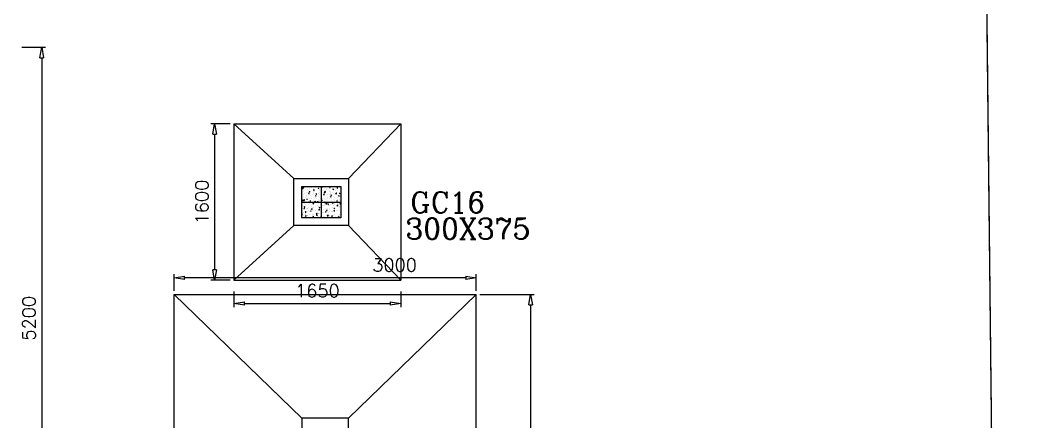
# Model space of a CAD drawing. Header units: millimetres. Extents: x 331487 to 517269, y 198509 to 399936.
# Drawn here: x 439802 to 449434, y 327054 to 330909 of the extents above; entities that cross this region are included whole.
import ezdxf

# ---------------------------------------------------------------- set-up
doc = ezdxf.new("R2010")
doc.units = ezdxf.units.MM
doc.header["$MEASUREMENT"] = 0
for name, color, linetype in [('9th_plot boundry', 1, 'Continuous'), ('COLUMN', 6, 'Continuous'), ('FOOTING', 5, 'Continuous')]:
    doc.layers.add(name, color=color, linetype=linetype)
doc.styles.add('RC', font='romanc.shx', dxfattribs={"height": 200})
doc.styles.add('RO', font='romans.shx', dxfattribs={"height": 125})

# ---------------------------------------------------------------- blocks, each defined once
blk = doc.blocks.new('_ClosedBlank')
at = {"color": 0, "linetype": 'ByBlock', "lineweight": -2}
for p, q in [((-1, 0.167), (0, 0)), ((-1, 0.167), (-1, -0.167)), ((0, 0), (-1, -0.167))]:
    blk.add_line(p, q, dxfattribs=at)

msp = doc.modelspace()

# ---------------------------------------------------------------- linework, layer by layer
at = {"layer": '9th_plot boundry'}
msp.add_line((449434.4, 299006.3), (448946.6, 343103.6), dxfattribs=at)
msp.add_lwpolyline([(448946.6, 343103.6), (414422.2, 340817.1, 0.386106), (408845.6, 334960.7), (408845.6, 299960.7), (449434.4, 299006.3)], format="xyb", close=True, dxfattribs=at)
at = {"layer": 'COLUMN'}
for p, q in [((442504.3, 329313.5), (442879.3, 329313.5)), ((442504.3, 329013.5), (442504.3, 329313.5)), ((442879.3, 329313.5), (442879.3, 329013.5)), ((442879.3, 329013.5), (442504.3, 329013.5))]:
    msp.add_line(p, q, dxfattribs=at)
at = {"layer": 'COLUMN', "color": 2, "linetype": 'Continuous'}
for p, q in [((442509.3, 329255.5), (442509.3, 329255.5)), ((442509.5, 329293.6), (442517.3, 329301.7)), ((442509.5, 329293.6), (442518.4, 329292.2)), ((442513.8, 329288), (442513.8, 329288)), ((442517.1, 329303.4), (442524.1, 329306.1)), ((442517.1, 329303.4), (442522.1, 329300)), ((442518.4, 329292.2), (442517.3, 329301.7)), ((442518.2, 329264.8), (442518.2, 329264.8)), ((442519.4, 329298.1), (442519.4, 329298.1)), ((442522.1, 329300), (442524.1, 329306.1)), ((442528.8, 329306.6), (442528.8, 329306.6)), ((442530.4, 329242.1), (442530.4, 329242.1)), ((442550.7, 329256.9), (442550.7, 329256.9)), ((442556.1, 329283.4), (442556.1, 329283.4)), ((442562.7, 329253.3), (442562.7, 329253.3)), ((442569.6, 329271.9), (442569.6, 329271.9)), ((442570, 329246.8), (442574.9, 329252.6)), ((442570, 329246.8), (442576, 329246.3)), ((442570.8, 329305.2), (442570.8, 329305.2)), ((442576, 329246.3), (442574.9, 329252.6)), ((442575.7, 329260.2), (442575.7, 329260.2)), ((442576.8, 329263.1), (442583.8, 329265.8)), ((442576.8, 329263.1), (442581.8, 329259.8)), ((442577, 329296.3), (442577, 329296.3)), ((442581.7, 329259.8), (442583.8, 329265.8)), ((442582.1, 329304.4), (442582.1, 329304.4)), ((442583.8, 329239.8), (442583.8, 329239.8)), ((442602, 329299.6), (442602, 329299.6)), ((442613.6, 329265.2), (442613.6, 329265.2)), ((442614.4, 329293.4), (442614.4, 329293.4)), ((442616.1, 329251), (442616.1, 329251)), ((442616.2, 329277), (442624, 329285.2)), ((442616.2, 329277), (442625.1, 329275.6)), ((442618.9, 329245), (442618.9, 329245)), ((442620.1, 329278.3), (442620.1, 329278.3)), ((442621.3, 329311.6), (442621.3, 329311.6)), ((442625.1, 329275.6), (442624, 329285.1)), ((442635.5, 329302.1), (442635.5, 329302.1)), ((442639.9, 329304.6), (442639.9, 329304.6)), ((442641.8, 329240.6), (442646.6, 329246.3)), ((442641.8, 329240.6), (442647.7, 329240)), ((442647.7, 329240), (442646.6, 329246.3)), ((442660.8, 329295.4), (442667.8, 329298.1)), ((442660.8, 329295.4), (442665.8, 329292)), ((442665.8, 329292), (442667.8, 329298.1)), ((442668.6, 329243.7), (442668.6, 329243.7)), ((442669.4, 329248.7), (442669.4, 329248.7)), ((442670.8, 329252.5), (442670.8, 329252.5)), ((442672, 329285.8), (442672, 329285.8)), ((442672.7, 329303.4), (442672.7, 329303.4)), ((442676.7, 329273.5), (442676.7, 329273.5)), ((442688.9, 329299.8), (442688.9, 329299.8)), ((442699.6, 329309.5), (442703, 329313.5)), ((442699.6, 329309.5), (442705.6, 329309)), ((442701.7, 329276.8), (442701.7, 329276.8)), ((442703, 329312.9), (442703, 329312.9)), ((442705.6, 329309), (442704.8, 329313.5)), ((442713.3, 329242.3), (442713.3, 329242.3)), ((442713.5, 329234.3), (442718.3, 329240)), ((442719.5, 329233.7), (442718.3, 329240)), ((442720.5, 329255.1), (442727.5, 329257.8)), ((442720.5, 329255.1), (442725.5, 329251.8)), ((442722.1, 329259.5), (442722.1, 329259.5)), ((442722.8, 329246.5), (442722.8, 329246.5)), ((442722.9, 329260.5), (442731.8, 329259.1)), ((442723, 329260.5), (442730.7, 329268.6)), ((442723.3, 329292.8), (442723.3, 329292.8)), ((442725.5, 329251.8), (442727.5, 329257.8)), ((442726.9, 329253.7), (442726.9, 329253.7)), ((442731.8, 329259.1), (442730.7, 329268.6)), ((442731.1, 329313.4), (442731.1, 329313.4)), ((442739.6, 329281.8), (442739.6, 329281.8)), ((442742.3, 329297.6), (442742.3, 329297.6)), ((442771.3, 329303.2), (442776.2, 329309)), ((442771.3, 329303.2), (442777.3, 329302.7)), ((442772.6, 329265.9), (442772.6, 329265.9)), ((442773.9, 329299.2), (442773.9, 329299.2)), ((442777.3, 329302.7), (442776.2, 329309)), ((442776.2, 329244.2), (442776.2, 329244.2)), ((442776.5, 329250.6), (442776.5, 329250.6)), ((442785.3, 329263.7), (442785.3, 329263.7)), ((442795.7, 329295.3), (442795.7, 329295.3)), ((442801.5, 329253.9), (442801.5, 329253.9)), ((442802.8, 329290.1), (442802.8, 329290.1)), ((442804.5, 329287.4), (442811.5, 329290)), ((442804.5, 329287.4), (442809.5, 329284)), ((442809.2, 329241.8), (442809.2, 329241.8)), ((442809.5, 329284), (442811.5, 329290)), ((442823.4, 329240.1), (442823.4, 329240.1)), ((442824.6, 329273.4), (442824.6, 329273.4)), ((442825.8, 329306.7), (442825.8, 329306.7)), ((442827.8, 329293.4), (442827.8, 329293.4)), ((442829.6, 329242), (442829.6, 329242)), ((442829.7, 329243.9), (442837.5, 329252)), ((442829.7, 329243.9), (442838.6, 329242.5)), ((442838.6, 329242.5), (442837.5, 329252)), ((442839.4, 329258.9), (442839.4, 329258.9)), ((442843.1, 329296.9), (442847.9, 329302.7)), ((442843.1, 329296.9), (442849, 329296.4)), ((442843.6, 329273.7), (442843.6, 329273.7)), ((442849, 329296.4), (442847.9, 329302.7)), ((442849.1, 329293.1), (442849.1, 329293.1)), ((442864.2, 329247.1), (442871.2, 329249.8)), ((442864.2, 329247.1), (442869.2, 329243.7)), ((442865.7, 329298.4), (442865.7, 329298.4)), ((442867.5, 329251.8), (442867.5, 329251.8)), ((442869.2, 329243.7), (442871.2, 329249.8)), ((442874.7, 329247.2), (442874.7, 329247.2)), ((442875.9, 329280.5), (442875.9, 329280.5)), ((442512.2, 329177.9), (442517, 329183.6)), ((442512.2, 329177.9), (442518.2, 329177.4)), ((442514.6, 329165), (442514.6, 329165)), ((442515.8, 329198.3), (442515.8, 329198.3)), ((442517, 329231.5), (442517, 329231.5)), ((442518.2, 329177.4), (442517, 329183.6)), ((442517.6, 329191.7), (442517.6, 329191.7)), ((442522.7, 329179.6), (442531.6, 329178.2)), ((442522.8, 329179.6), (442530.6, 329187.7)), ((442523.1, 329181.3), (442523.1, 329181.3)), ((442523.3, 329151.3), (442523.3, 329151.3)), ((442524.3, 329217.4), (442524.3, 329217.4)), ((442531.6, 329178.2), (442530.5, 329187.7)), ((442534.6, 329146.8), (442534.6, 329146.8)), ((442542.8, 329202.4), (442542.8, 329202.4)), ((442549.4, 329220.7), (442549.4, 329220.7)), ((442552, 329223.7), (442552, 329223.7)), ((442552.4, 329190.6), (442559.4, 329193.3)), ((442552.4, 329190.6), (442557.4, 329187.2)), ((442555.8, 329156.7), (442555.8, 329156.7)), ((442557.4, 329187.2), (442559.4, 329193.3)), ((442560.9, 329186.3), (442560.9, 329186.3)), ((442565.9, 329172), (442565.9, 329172)), ((442567.1, 329205.3), (442567.1, 329205.3)), ((442568.3, 329238.6), (442568.3, 329238.6)), ((442575.9, 329201.7), (442575.9, 329201.7)), ((442576.7, 329149.1), (442576.7, 329149.1)), ((442583.9, 329171.6), (442588.7, 329177.4)), ((442583.9, 329171.6), (442589.9, 329171.1)), ((442587.3, 329225.7), (442587.3, 329225.7)), ((442589.9, 329171.1), (442588.7, 329177.3)), ((442596.2, 329200.2), (442596.2, 329200.2)), ((442597.8, 329155.2), (442597.8, 329155.2)), ((442610.3, 329233.7), (442610.3, 329233.7)), ((442612.1, 329150.3), (442619.1, 329153)), ((442612.1, 329150.3), (442617.1, 329147)), ((442614.1, 329166.7), (442614.1, 329166.7)), ((442615.2, 329145.1), (442615.2, 329145.1)), ((442616.4, 329178.4), (442616.4, 329178.4)), ((442617.1, 329147), (442619.1, 329153)), ((442617.6, 329211.7), (442617.6, 329211.7)), ((442622.8, 329158.5), (442622.8, 329158.5)), ((442624.1, 329194.6), (442624.1, 329194.6)), ((442629.5, 329163.1), (442637.3, 329171.2)), ((442629.5, 329163.1), (442638.4, 329161.7)), ((442630.1, 329146.8), (442630.1, 329146.8)), ((442634.3, 329211.8), (442634.3, 329211.8)), ((442636.5, 329222.9), (442643.5, 329225.5)), ((442636.5, 329222.9), (442641.4, 329219.5)), ((442637.1, 329237.6), (442637.1, 329237.6)), ((442638.4, 329161.7), (442637.3, 329171.2)), ((442641.4, 329219.5), (442643.5, 329225.5)), ((442649.1, 329197.9), (442649.1, 329197.9)), ((442649.5, 329197.9), (442649.5, 329197.9)), ((442650.4, 329234), (442650.4, 329234)), ((442655.6, 329165.3), (442660.5, 329171.1)), ((442655.6, 329165.3), (442661.6, 329164.8)), ((442661.6, 329164.8), (442660.5, 329171.1)), ((442660.7, 329163.4), (442660.7, 329163.4)), ((442667.1, 329152.6), (442667.1, 329152.6)), ((442668.4, 329185.9), (442668.4, 329185.9)), ((442669.6, 329219.2), (442669.6, 329219.2)), ((442672.5, 329176.8), (442672.5, 329176.8)), ((442675.4, 329237.3), (442675.4, 329237.3)), ((442683.4, 329144.6), (442683.4, 329144.6)), ((442687, 329202.9), (442687, 329202.9)), ((442690.5, 329235.3), (442690.5, 329235.3)), ((442692.6, 329221.8), (442692.6, 329221.8)), ((442696.2, 329182.6), (442703.2, 329185.3)), ((442696.2, 329182.6), (442701.1, 329179.2)), ((442701.1, 329179.2), (442703.2, 329185.3)), ((442702.9, 329195.7), (442702.9, 329195.7)), ((442713.5, 329234.3), (442719.5, 329233.8)), ((442718.5, 329159.7), (442718.5, 329159.7)), ((442719.7, 329192.9), (442719.7, 329192.9)), ((442720.9, 329226.2), (442720.9, 329226.2)), ((442723.9, 329171.8), (442723.9, 329171.8)), ((442727.4, 329159.1), (442732.2, 329164.8)), ((442727.4, 329159.1), (442733.3, 329158.5)), ((442730.8, 329186.8), (442730.8, 329186.8)), ((442733.3, 329158.5), (442732.2, 329164.8)), ((442736.2, 329146.5), (442744, 329154.6)), ((442736.2, 329146.5), (442745.1, 329145.1)), ((442743.9, 329233.1), (442743.9, 329233.1)), ((442745.1, 329145.1), (442744, 329154.6)), ((442748.9, 329175.1), (442748.9, 329175.1)), ((442750.2, 329211.2), (442750.2, 329211.2)), ((442750.9, 329231.8), (442750.9, 329231.8)), ((442755.8, 329142.3), (442762.9, 329145)), ((442756.3, 329193.4), (442756.3, 329193.4)), ((442760.8, 329139), (442762.8, 329145)), ((442769, 329166.1), (442769, 329166.1)), ((442770.2, 329199.3), (442770.2, 329199.3)), ((442771.4, 329232.6), (442771.4, 329232.6)), ((442775.2, 329214.5), (442775.2, 329214.5)), ((442780.2, 329214.8), (442787.2, 329217.5)), ((442780.2, 329214.8), (442785.2, 329211.5)), ((442785.2, 329228), (442790, 329233.7)), ((442785.2, 329228), (442791.2, 329227.5)), ((442785.2, 329211.5), (442787.2, 329217.5)), ((442786.8, 329180), (442786.8, 329180)), ((442789.1, 329196.8), (442789.1, 329196.8)), ((442791.2, 329227.5), (442790, 329233.7)), ((442797.3, 329230.8), (442797.3, 329230.8)), ((442799.1, 329152.8), (442803.9, 329158.5)), ((442799.1, 329152.8), (442805.1, 329152.3)), ((442805.1, 329152.3), (442803.9, 329158.5)), ((442809.7, 329191.1), (442809.7, 329191.1)), ((442813.1, 329219.5), (442813.1, 329219.5)), ((442820.9, 329173.6), (442820.9, 329173.6)), ((442822.2, 329206.8), (442822.2, 329206.8)), ((442823.6, 329148.9), (442823.6, 329148.9)), ((442839.9, 329174.6), (442846.9, 329177.3)), ((442839.9, 329174.6), (442844.8, 329171.2)), ((442843.3, 329147.1), (442843.3, 329147.1)), ((442844.8, 329171.2), (442846.9, 329177.3)), ((442847.4, 329206.8), (442847.4, 329206.8)), ((442848.6, 329152.2), (442848.6, 329152.2)), ((442849.9, 329188.4), (442849.9, 329188.4)), ((442850.7, 329228.5), (442850.7, 329228.5)), ((442856.9, 329221.7), (442861.8, 329227.5)), ((442856.9, 329221.7), (442862.9, 329221.2)), ((442862.9, 329221.2), (442861.8, 329227.5)), ((442863.1, 329188.9), (442863.1, 329188.9)), ((442870.8, 329146.5), (442875.6, 329152.3)), ((442870.8, 329146.5), (442876.8, 329146)), ((442871.1, 329147.3), (442871.1, 329147.3)), ((442872.3, 329180.6), (442872.3, 329180.6)), ((442873.5, 329213.9), (442873.5, 329213.9)), ((442875, 329191.6), (442875, 329191.6)), ((442876.8, 329146), (442875.6, 329152.2)), ((442876.2, 329227.8), (442876.2, 329227.8)), ((442504.3, 329045.8), (442510.8, 329048.3)), ((442508.3, 329107.4), (442508.3, 329107.4)), ((442508.8, 329042.2), (442510.8, 329048.3)), ((442510.9, 329065.1), (442510.9, 329065.1)), ((442512.1, 329098.4), (442512.1, 329098.4)), ((442513.3, 329131.7), (442513.3, 329131.7)), ((442517.3, 329065.1), (442517.3, 329065.1)), ((442526.1, 329102.7), (442530.9, 329108.4)), ((442526.1, 329102.7), (442532, 329102.1)), ((442528.1, 329118.1), (442535.1, 329120.8)), ((442528.1, 329118.1), (442533.1, 329114.7)), ((442532, 329102.1), (442530.9, 329108.4)), ((442533.1, 329114.7), (442535.1, 329120.8)), ((442536, 329065.7), (442543.8, 329073.8)), ((442536, 329065.6), (442544.9, 329064.3)), ((442537.3, 329047.1), (442537.3, 329047.1)), ((442544.9, 329064.3), (442543.8, 329073.8)), ((442544.4, 329137.9), (442544.4, 329137.9)), ((442545.2, 329076.3), (442545.2, 329076.3)), ((442551.7, 329097.1), (442551.7, 329097.1)), ((442556.8, 329098.2), (442556.8, 329098.2)), ((442562.3, 329072.1), (442562.3, 329072.1)), ((442563.5, 329105.4), (442563.5, 329105.4)), ((442564.7, 329138.7), (442564.7, 329138.7)), ((442570.2, 329079.6), (442570.2, 329079.6)), ((442571.5, 329115.7), (442571.5, 329115.7)), ((442575.6, 329075.1), (442575.6, 329075.1)), ((442587.8, 329077.8), (442594.8, 329080.5)), ((442587.8, 329077.8), (442592.8, 329074.5)), ((442592.8, 329074.5), (442594.8, 329080.5)), ((442596.5, 329119), (442596.5, 329119)), ((442597.8, 329135.6), (442597.8, 329135.6)), ((442597.8, 329096.4), (442602.6, 329102.1)), ((442597.8, 329096.4), (442603.8, 329095.9)), ((442603.8, 329095.9), (442602.6, 329102.1)), ((442608.1, 329084.6), (442608.1, 329084.6)), ((442610, 329107.1), (442610, 329107.1)), ((442610.2, 329096), (442610.2, 329096)), ((442612.8, 329078.5), (442612.8, 329078.5)), ((442614, 329111.8), (442614, 329111.8)), ((442634, 329085.1), (442634, 329085.1)), ((442634.4, 329124), (442634.4, 329124)), ((442642.7, 329049.1), (442650.5, 329057.2)), ((442642.7, 329049.1), (442651.6, 329047.7)), ((442644.9, 329053.4), (442644.9, 329053.4)), ((442651.6, 329047.7), (442650.5, 329057.2)), ((442651.1, 329133.4), (442651.1, 329133.4)), ((442663.5, 329052.7), (442663.5, 329052.7)), ((442663.6, 329093.7), (442663.6, 329093.7)), ((442664.7, 329086), (442664.7, 329086)), ((442665.9, 329119.3), (442665.9, 329119.3)), ((442668.3, 329117.1), (442668.3, 329117.1)), ((442669.5, 329090.1), (442674.3, 329095.9)), ((442669.5, 329090.1), (442675.5, 329089.6)), ((442670, 329056.7), (442670, 329056.7)), ((442671.2, 329092.9), (442671.2, 329092.9)), ((442671.8, 329110.1), (442678.8, 329112.8)), ((442671.8, 329110.1), (442676.8, 329106.7)), ((442672.2, 329050.1), (442672.2, 329050.1)), ((442675.5, 329089.6), (442674.3, 329095.9)), ((442676.8, 329106.7), (442678.8, 329112.8)), ((442692.3, 329095.1), (442692.3, 329095.1)), ((442696.3, 329096.2), (442696.3, 329096.2)), ((442697.5, 329132.3), (442697.5, 329132.3)), ((442704.5, 329131.1), (442704.5, 329131.1)), ((442707.8, 329061.7), (442707.8, 329061.7)), ((442714.8, 329059.8), (442714.8, 329059.8)), ((442716.1, 329093.1), (442716.1, 329093.1)), ((442716.9, 329091.5), (442716.9, 329091.5)), ((442717.3, 329126.4), (442717.3, 329126.4)), ((442722.6, 329135.6), (442722.6, 329135.6)), ((442726.6, 329127.1), (442726.6, 329127.1)), ((442730.5, 329060.1), (442730.5, 329060.1)), ((442731.5, 329069.8), (442738.5, 329072.5)), ((442731.5, 329069.8), (442736.5, 329066.5)), ((442734.1, 329101.2), (442734.1, 329101.2)), ((442736.5, 329066.5), (442738.5, 329072.5)), ((442736.8, 329142.3), (442736.8, 329142.3)), ((442741.2, 329083.8), (442746.1, 329089.6)), ((442741.2, 329083.8), (442747.2, 329083.3)), ((442747.2, 329083.3), (442746.1, 329089.6)), ((442750.6, 329105.1), (442750.6, 329105.1)), ((442755.8, 329142.3), (442760.8, 329139)), ((442757.9, 329128.9), (442757.9, 329128.9)), ((442760.5, 329140.6), (442760.5, 329140.6)), ((442765.3, 329066.2), (442765.3, 329066.2)), ((442766.6, 329099.5), (442766.6, 329099.5)), ((442767.8, 329132.8), (442767.8, 329132.8)), ((442770.3, 329089.2), (442770.3, 329089.2)), ((442771, 329070), (442771, 329070)), ((442785, 329137.1), (442785, 329137.1)), ((442788.8, 329070.1), (442788.8, 329070.1)), ((442790.2, 329140), (442790.2, 329140)), ((442796, 329073.3), (442796, 329073.3)), ((442797.3, 329109.5), (442797.3, 329109.5)), ((442808.9, 329115.2), (442808.9, 329115.2)), ((442811.3, 329126.6), (442811.3, 329126.6)), ((442813, 329077.6), (442817.8, 329083.3)), ((442813, 329077.6), (442818.9, 329077)), ((442815.5, 329102.1), (442822.5, 329104.8)), ((442815.5, 329102.1), (442820.5, 329098.7)), ((442817.3, 329073.7), (442817.3, 329073.7)), ((442818.9, 329077), (442817.8, 329083.3)), ((442818.5, 329107), (442818.5, 329107)), ((442819.7, 329140.3), (442819.7, 329140.3)), ((442820.5, 329098.7), (442822.5, 329104.8)), ((442822.3, 329112.8), (442822.3, 329112.8)), ((442823.7, 329087), (442823.7, 329087)), ((442833.9, 329078.3), (442833.9, 329078.3)), ((442842.9, 329130), (442850.7, 329138.1)), ((442842.9, 329130), (442851.8, 329128.6)), ((442843.6, 329137.8), (442843.6, 329137.8)), ((442847.1, 329080.2), (442847.1, 329080.2)), ((442851.8, 329128.6), (442850.7, 329138.1)), ((442860.2, 329117.8), (442860.2, 329117.8)), ((442864.7, 329124.4), (442864.7, 329124.4)), ((442867.2, 329125.2), (442867.2, 329125.2)), ((442867.4, 329047.4), (442867.4, 329047.4)), ((442868.6, 329080.7), (442868.6, 329080.7)), ((442869.8, 329114), (442869.8, 329114)), ((442870.8, 329047.2), (442870.8, 329047.2)), ((442875.2, 329061.8), (442879.3, 329063.4)), ((442875.2, 329061.8), (442879.3, 329059)), ((442877.1, 329084.7), (442877.1, 329084.7)), ((442504.3, 329045.2), (442508.8, 329042.2)), ((442505, 329036), (442505, 329036)), ((442509.7, 329031.8), (442509.7, 329031.8)), ((442518.9, 329036.8), (442518.9, 329036.8)), ((442539.9, 329027.4), (442544.8, 329033.2)), ((442539.9, 329027.4), (442545.9, 329026.9)), ((442543.9, 329040.1), (442543.9, 329040.1)), ((442545.9, 329026.9), (442544.8, 329033.2)), ((442555.5, 329030.1), (442555.5, 329030.1)), ((442558.4, 329033.7), (442558.4, 329033.7)), ((442561, 329038.8), (442561, 329038.8)), ((442581.8, 329045.1), (442581.8, 329045.1)), ((442590.7, 329044.9), (442590.7, 329044.9)), ((442611.6, 329045.3), (442611.6, 329045.3)), ((442611.7, 329021.2), (442616.5, 329026.9)), ((442611.7, 329021.2), (442617.6, 329020.6)), ((442611.8, 329031.4), (442611.8, 329031.4)), ((442613.8, 329040.1), (442613.8, 329040.1)), ((442617.6, 329020.6), (442616.5, 329026.9)), ((442618.6, 329014), (442618.6, 329014)), ((442643.7, 329017.3), (442643.7, 329017.3)), ((442644.1, 329042.6), (442644.1, 329042.6)), ((442647.5, 329037.6), (442654.5, 329040.3)), ((442647.5, 329037.6), (442652.5, 329034.2)), ((442652.5, 329034.2), (442654.5, 329040.3)), ((442662.3, 329019.5), (442662.3, 329019.5)), ((442665.2, 329029.2), (442665.2, 329029.2)), ((442681.5, 329022.3), (442681.5, 329022.3)), ((442683.4, 329014.9), (442688.2, 329020.6)), ((442683.4, 329014.9), (442689.4, 329014.4)), ((442689.4, 329014.4), (442688.2, 329020.6)), ((442697.5, 329040.4), (442697.5, 329040.4)), ((442713.6, 329026.5), (442713.6, 329026.5)), ((442718.5, 329026.9), (442718.5, 329026.9)), ((442744.7, 329030.6), (442744.7, 329030.6)), ((442749.5, 329032.6), (442757.3, 329040.7)), ((442749.5, 329032.5), (442758.3, 329031.2)), ((442750.8, 329038.1), (442750.8, 329038.1)), ((442758.3, 329031.2), (442757.2, 329040.7)), ((442759.2, 329013.5), (442759.9, 329014.4)), ((442760.1, 329013.5), (442759.9, 329014.4)), ((442764.1, 329032.9), (442764.1, 329032.9)), ((442769.7, 329033.9), (442769.7, 329033.9)), ((442771.9, 329024.7), (442771.9, 329024.7)), ((442791.2, 329029.6), (442798.2, 329032.2)), ((442791.2, 329029.6), (442796.2, 329026.2)), ((442796.2, 329026.2), (442798.2, 329032.2)), ((442804.2, 329035.9), (442804.2, 329035.9)), ((442807.6, 329038.9), (442807.6, 329038.9)), ((442816.1, 329040.4), (442816.1, 329040.4)), ((442825.3, 329022.4), (442825.3, 329022.4)), ((442843, 329020.5), (442843, 329020.5)), ((442856.2, 329016), (442864, 329024.1)), ((442856.2, 329016), (442865.1, 329014.6)), ((442857.6, 329033.6), (442857.6, 329033.6)), ((442865.1, 329014.6), (442864, 329024.1)), ((442866.2, 329014.2), (442866.2, 329014.2)), ((442878.7, 329020.2), (442878.7, 329020.2))]:
    msp.add_line(p, q, dxfattribs=at)
at = {"layer": 'FOOTING', "color": 4}
for p, q in [((439819.3, 330648.5), (440044.4, 330648.5)), ((440009.4, 330548.5), (440009.4, 325548.5)), ((441819.3, 329913.5), (441633.7, 329913.5)), ((441668.7, 329813.5), (441668.7, 328513.5)), ((441279.3, 328311), (441279.3, 328472.2)), ((444179.3, 328311), (444179.3, 328472.2)), ((444079.3, 328437.2), (441379.3, 328437.2)), ((441819.3, 328413.5), (441633.7, 328413.5)), ((441854.3, 328306.6), (441854.3, 328155.1)), ((443454.3, 328306.6), (443454.3, 328155.1)), ((441954.3, 328190.1), (443354.3, 328190.1)), ((444214.3, 328276), (444736, 328276)), ((444701, 328176), (444701, 322576))]:
    msp.add_line(p, q, dxfattribs=at)
at = {"layer": 'FOOTING'}
for p, q in [((441854.3, 329913.5), (443454.3, 329913.5)), ((441854.3, 329913.5), (441854.3, 328413.5)), ((442429.3, 329388.5), (441854.3, 329913.5)), ((442954.3, 329388.5), (443454.3, 329913.5)), ((443454.3, 329913.5), (443454.3, 328413.5)), ((442429.3, 329388.5), (442954.3, 329388.5)), ((442429.3, 328938.5), (442429.3, 329388.5)), ((442954.3, 329388.5), (442954.3, 328938.5)), ((442691.8, 329313.5), (442691.8, 329013.5)), ((442504.3, 329163.5), (442879.3, 329163.5)), ((442579.3, 329163.5), (442879.3, 329163.5)), ((442429.3, 328938.5), (441854.3, 328413.5)), ((442954.3, 328938.5), (442429.3, 328938.5)), ((442954.3, 328938.5), (443454.3, 328413.5)), ((441854.3, 328413.5), (443454.3, 328413.5)), ((441279.3, 322476), (441279.3, 328276)), ((441279.3, 328276), (444179.3, 328276)), ((442504.3, 327088.5), (441279.3, 328276)), ((442954.3, 327088.5), (444179.3, 328276)), ((444179.3, 322476), (444179.3, 328276)), ((442504.3, 327088.5), (442504.3, 323663.5)), ((442954.3, 327088.5), (442504.3, 327088.5)), ((442954.3, 323663.5), (442954.3, 327088.5))]:
    msp.add_line(p, q, dxfattribs=at)

# ---------------------------------------------------------------- block references
at = {"layer": 'FOOTING', "color": 4, "xscale": 100, "yscale": 100, "zscale": 100}
for p, rotation in [((440009.4, 330648.5), 90), ((441668.7, 329913.5), 90), ((441668.7, 328413.5), 270), ((441279.3, 328437.2), 180), ((441854.3, 328190.1), 180), ((444701, 328276), 90)]:
    msp.add_blockref('_ClosedBlank', p, dxfattribs=dict(at, rotation=rotation))
for p in [(444179.3, 328437.2), (443454.3, 328190.1)]:
    msp.add_blockref('_ClosedBlank', p, dxfattribs=at)

# ---------------------------------------------------------------- texts
at = {"layer": 'COLUMN', "style": 'RC'}
for s, p in [('GC16', (443544.9, 329059.8)), ('300X375', (443498.5, 328807.7))]:
    msp.add_text(s, height=200, dxfattribs=at).set_placement(p)
at = {"layer": 'FOOTING', "color": 3, "char_height": 125, "attachment_point": 5, "rotation": 90, "style": 'RO'}
for s, insert in [('1600', (441546.2, 329163.5)), ('5200', (439886.9, 328048.5))]:
    msp.add_mtext(s, dxfattribs=dict(at, insert=insert))
at = {"layer": 'FOOTING', "color": 3, "char_height": 125, "attachment_point": 5, "style": 'RO'}
for s, insert in [('3000', (443395.4, 328559.7)), ('1650', (442654.3, 328312.6))]:
    msp.add_mtext(s, dxfattribs=dict(at, insert=insert))

doc.saveas('drawing.dxf')
